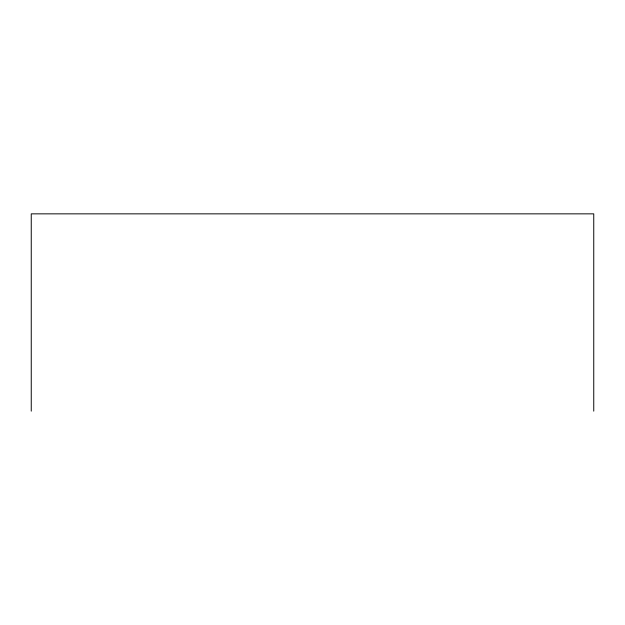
<?xml version="1.0" encoding="UTF-8"?>
<svg xmlns="http://www.w3.org/2000/svg" width="625" height="625" viewBox="0 0 625 625"><rect width="100%" height="100%" fill="white"/><g stroke="black" fill="none" stroke-linecap="round" stroke-linejoin="round"><path stroke-width="0.94" d="M593.75 411.148L593.75 213.852L31.25 213.852L31.25 411.148"/></g></svg>
